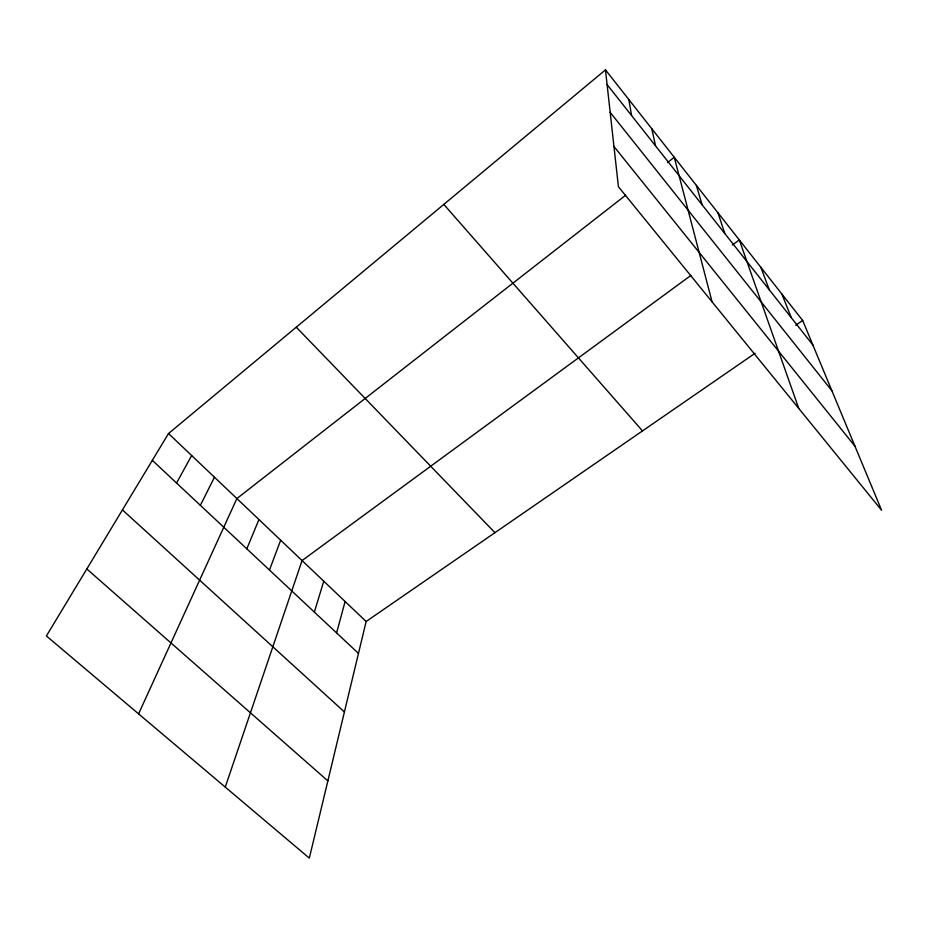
<?xml version="1.0" encoding="UTF-8"?>
<svg xmlns="http://www.w3.org/2000/svg" width="928" height="928" viewBox="0 0 928 928"><rect width="100%" height="100%" fill="white"/><g stroke="black" fill="none" stroke-linecap="round" stroke-linejoin="round"><path stroke-width="1.39" d="M755.125 353.243L366.131 621.505L309.326 858.133L46.4 635.97L168.513 433.527L605.474 69.867L802.662 320.45L881.6 510.272L618.419 186.714L605.474 69.867M336.597 632.931L345.112 601.506M314.36 612.109L323.756 581.195M225.26 787.106L302.064 560.558L690.85 275.454M269.468 570.059L280.674 540.212M246.802 548.831L258.947 519.541M138.585 713.864L236.884 498.556L625.623 195.251M200.355 505.331L214.461 477.224M176.552 483.024L191.667 455.544M667.51 162.574L674.273 157.296L712.078 301.855M732.331 245.038L739.303 239.923L798.764 408.436M795.737 325.229L802.662 320.45M86.826 568.968L327.874 780.889M122.438 509.913L344.427 711.938M152.343 460.346L358.475 653.416M168.513 433.527L366.131 621.505M296.264 327.201L494.949 532.672M443.816 204.404L642.501 430.905M613.953 146.473L854.955 446.194M610.172 112.323L831.906 390.769M607.098 84.564L812.858 344.972M781.933 294.106L791.306 317.689M760.821 267.276L769.324 289.872M718.028 212.895L724.733 233.438M696.36 185.356L702.125 204.821M651.781 128.702L655.562 145.893M628.848 99.563L631.574 115.536"/></g></svg>
